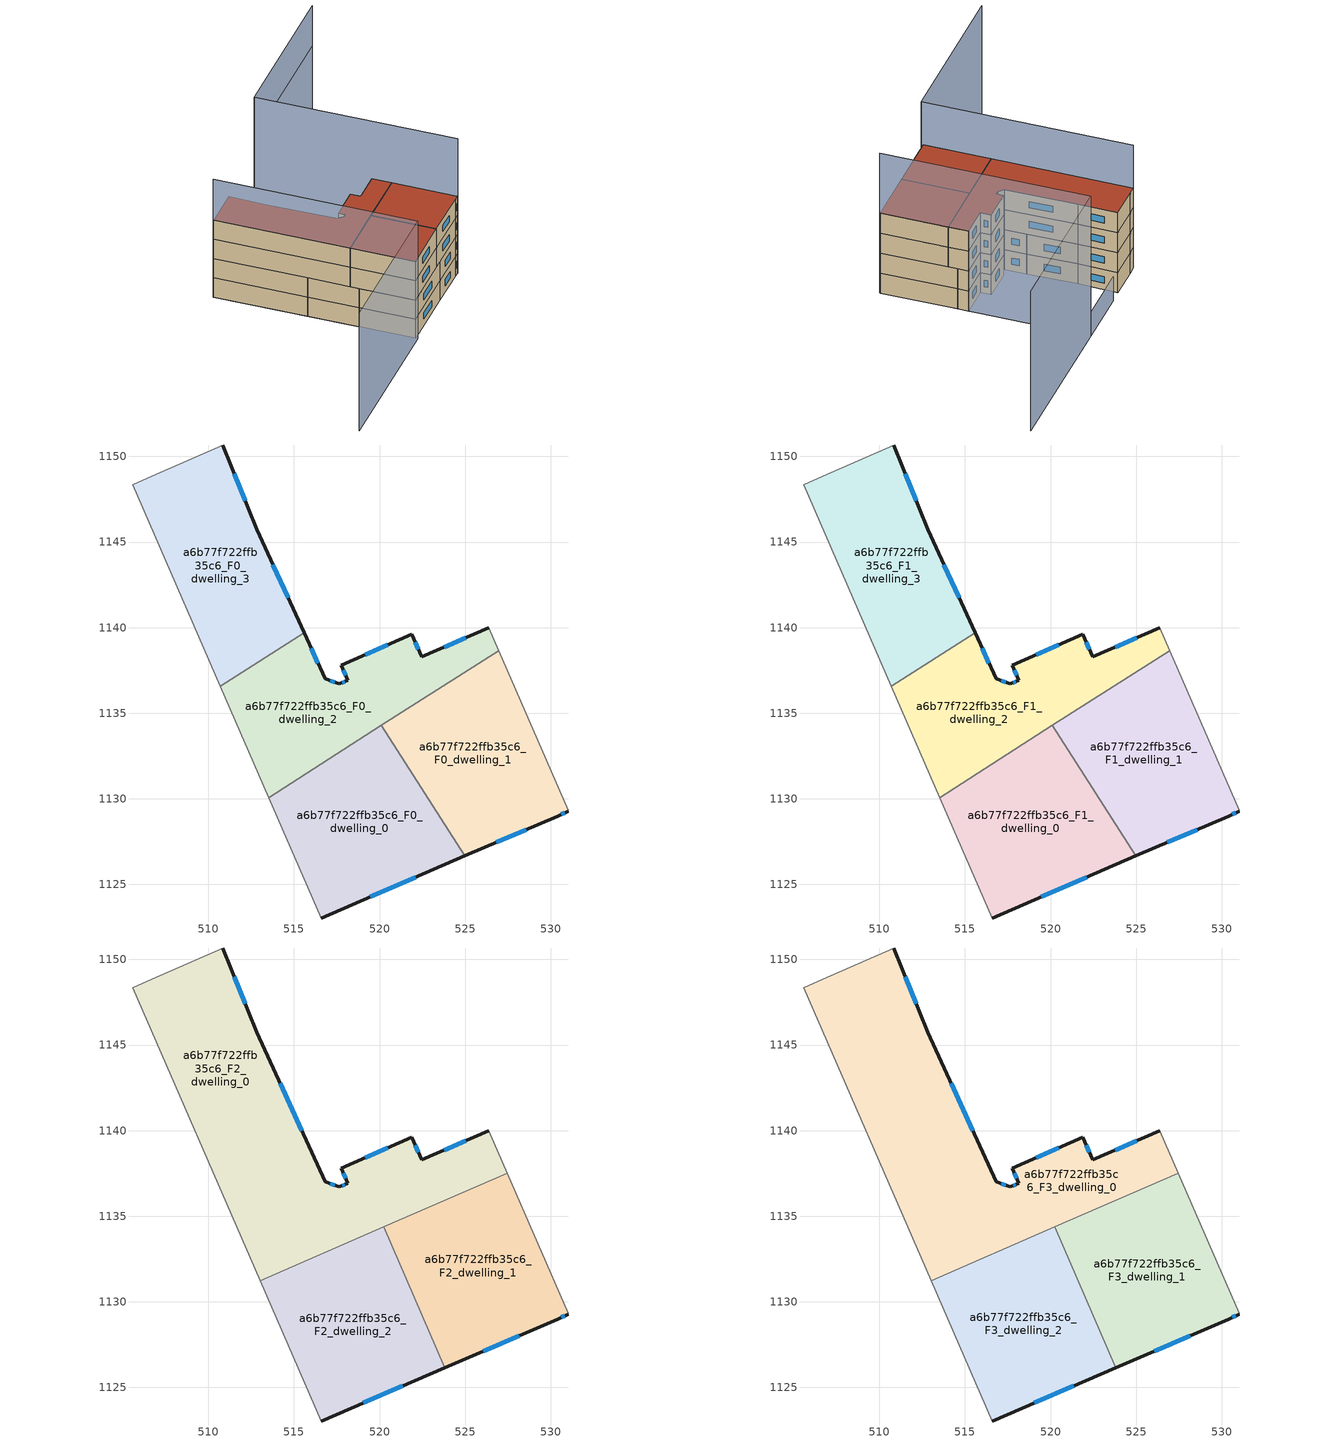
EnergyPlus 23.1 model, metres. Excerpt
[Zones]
a6b77f722ffb35c6_F0_dwelling_0
 floor ground (EU_floor_Construction): 520.11,1134.29 524.98,1126.67 516.58,1123.04 513.53,1130.08 z0
 wall outside (EU_wall_Construction): 516.58,1123.04 524.98,1126.67 z0:3
 wall adiabatic (EU_wall_Construction): 513.53,1130.08 516.58,1123.04 z0:3
 wall to a6b77f722ffb35c6_F0_dwelling_1 (EU_wall_Construction): 524.98,1126.67 520.11,1134.29 z0:3
 wall to a6b77f722ffb35c6_F0_dwelling_2 (EU_wall_Construction): 520.11,1134.29 513.53,1130.08 z0:3
 window (EU_Window_Construction): 519.44,1124.28 522.13,1125.43 z1.02:1.98
a6b77f722ffb35c6_F0_dwelling_1
 floor ground (EU_floor_Construction): 526.95,1138.66 531.01,1129.33 531.03,1129.28 530.4,1129 524.98,1126.67 520.11,1134.29 z0
 wall outside (EU_wall_Construction): 524.98,1126.67 530.4,1129 531.03,1129.28 z0:3
 wall adiabatic (EU_wall_Construction): 531.03,1129.28 531.01,1129.33 526.95,1138.66 z0:3
 wall to a6b77f722ffb35c6_F0_dwelling_2 (EU_wall_Construction): 526.95,1138.66 520.11,1134.29 z0:3
 window (EU_Window_Construction): 530.61,1129.1 530.82,1129.19 / 526.83,1127.46 528.56,1128.21 z1.02:1.98
a6b77f722ffb35c6_F0_dwelling_2
 floor ground (EU_floor_Construction): 526.37,1139.99 526.95,1138.66 513.53,1130.08 510.7,1136.57 515.59,1139.7 516.82,1137.01 517.66,1136.72 518.14,1136.92 517.76,1137.81 521.89,1139.6 522.46,1138.29 z0
 wall outside (EU_wall_Construction): 526.37,1139.99 522.46,1138.29 521.89,1139.6 517.76,1137.81 518.14,1136.92 517.66,1136.72 516.82,1137.01 515.59,1139.7 z0:3
 wall adiabatic (EU_wall_Construction): 526.95,1138.66 526.37,1139.99 / 510.7,1136.57 513.53,1130.08 z0:3
 wall to a6b77f722ffb35c6_F0_dwelling_3 (EU_wall_Construction): 515.59,1139.7 510.7,1136.57 z0:3
 window (EU_Window_Construction): 522.26,1138.74 522.08,1139.16 / 525.04,1139.41 523.79,1138.87 / 516.4,1137.93 516.01,1138.79 / 517.37,1136.82 517.11,1136.91 / 517.98,1136.85 517.82,1136.79 / 517.89,1137.51 518.01,1137.22 / 520.48,1138.99 519.16,1138.42 z1.02:1.98
a6b77f722ffb35c6_F0_dwelling_3
 floor ground (EU_floor_Construction): 510.84,1150.67 512.83,1145.74 515.59,1139.7 510.7,1136.57 505.58,1148.36 506.7,1148.86 z0
 wall outside (EU_wall_Construction): 515.59,1139.7 512.83,1145.74 510.84,1150.67 z0:3
 wall adiabatic (EU_wall_Construction): 510.84,1150.67 506.7,1148.86 505.58,1148.36 510.7,1136.57 z0:3
 window (EU_Window_Construction): 512.16,1147.42 511.52,1148.99 / 514.65,1141.76 513.77,1143.69 z1.02:1.98
a6b77f722ffb35c6_F1_dwelling_0
 floor to a6b77f722ffb35c6_F0_dwelling_0 (EU_floor_Construction): 520.11,1134.29 524.98,1126.67 516.58,1123.04 513.53,1130.08 z3
 wall outside (EU_wall_Construction): 516.58,1123.04 524.98,1126.67 z3:6
 wall adiabatic (EU_wall_Construction): 513.53,1130.08 516.58,1123.04 z3:6
 wall to a6b77f722ffb35c6_F1_dwelling_1 (EU_wall_Construction): 524.98,1126.67 520.11,1134.29 z3:6
 wall to a6b77f722ffb35c6_F1_dwelling_2 (EU_wall_Construction): 520.11,1134.29 513.53,1130.08 z3:6
 window (EU_Window_Construction): 519.44,1124.28 522.13,1125.43 z4.02:4.98
a6b77f722ffb35c6_F1_dwelling_1
 floor to a6b77f722ffb35c6_F0_dwelling_1 (EU_floor_Construction): 526.95,1138.66 531.01,1129.33 531.03,1129.28 530.4,1129 524.98,1126.67 520.11,1134.29 z3
 wall outside (EU_wall_Construction): 524.98,1126.67 530.4,1129 531.03,1129.28 z3:6
 wall adiabatic (EU_wall_Construction): 531.03,1129.28 531.01,1129.33 526.95,1138.66 z3:6
 wall to a6b77f722ffb35c6_F1_dwelling_2 (EU_wall_Construction): 526.95,1138.66 520.11,1134.29 z3:6
 window (EU_Window_Construction): 530.61,1129.1 530.82,1129.19 / 526.83,1127.46 528.56,1128.21 z4.02:4.98
a6b77f722ffb35c6_F1_dwelling_2
 floor to a6b77f722ffb35c6_F0_dwelling_2 (EU_floor_Construction): 526.37,1139.99 526.95,1138.66 513.53,1130.08 510.7,1136.57 515.59,1139.7 516.82,1137.01 517.66,1136.72 518.14,1136.92 517.76,1137.81 521.89,1139.6 522.46,1138.29 z3
 wall outside (EU_wall_Construction): 526.37,1139.99 522.46,1138.29 521.89,1139.6 517.76,1137.81 518.14,1136.92 517.66,1136.72 516.82,1137.01 515.59,1139.7 z3:6
 wall adiabatic (EU_wall_Construction): 526.95,1138.66 526.37,1139.99 / 510.7,1136.57 513.53,1130.08 z3:6
 wall to a6b77f722ffb35c6_F1_dwelling_3 (EU_wall_Construction): 515.59,1139.7 510.7,1136.57 z3:6
 window (EU_Window_Construction): 522.26,1138.74 522.08,1139.16 / 525.04,1139.41 523.79,1138.87 / 516.4,1137.93 516.01,1138.79 / 517.37,1136.82 517.11,1136.91 / 517.98,1136.85 517.82,1136.79 / 517.89,1137.51 518.01,1137.22 / 520.48,1138.99 519.16,1138.42 z4.02:4.98
a6b77f722ffb35c6_F1_dwelling_3
 floor to a6b77f722ffb35c6_F0_dwelling_3 (EU_floor_Construction): 510.84,1150.67 512.83,1145.74 515.59,1139.7 510.7,1136.57 505.58,1148.36 506.7,1148.86 z3
 wall outside (EU_wall_Construction): 515.59,1139.7 512.83,1145.74 510.84,1150.67 z3:6
 wall adiabatic (EU_wall_Construction): 510.84,1150.67 506.7,1148.86 505.58,1148.36 510.7,1136.57 z3:6
 window (EU_Window_Construction): 512.16,1147.42 511.52,1148.99 / 514.65,1141.76 513.77,1143.69 z4.02:4.98
a6b77f722ffb35c6_F2_dwelling_0
 floor to a6b77f722ffb35c6_F1_dwelling_3 (EU_floor_Construction): 510.84,1150.67 512.83,1145.74 515.59,1139.7 510.7,1136.57 505.58,1148.36 506.7,1148.86 z6
 floor to a6b77f722ffb35c6_F1_dwelling_2 (EU_floor_Construction): 526.37,1139.99 526.95,1138.66 520.24,1134.37 513.02,1131.23 510.7,1136.57 515.59,1139.7 516.82,1137.01 517.66,1136.72 518.14,1136.92 517.76,1137.81 521.89,1139.6 522.46,1138.29 z6
 floor to a6b77f722ffb35c6_F1_dwelling_1 (EU_floor_Construction): 526.95,1138.66 527.45,1137.51 520.24,1134.37 z6
 wall outside (EU_wall_Construction): 526.37,1139.99 522.46,1138.29 521.89,1139.6 517.76,1137.81 518.14,1136.92 517.66,1136.72 516.82,1137.01 512.83,1145.74 510.84,1150.67 z6:9
 wall adiabatic (EU_wall_Construction): 527.45,1137.51 526.37,1139.99 / 510.84,1150.67 506.7,1148.86 505.58,1148.36 513.02,1131.23 z6:9
 wall to a6b77f722ffb35c6_F2_dwelling_2 (EU_wall_Construction): 513.02,1131.23 520.25,1134.38 z6:9
 wall to a6b77f722ffb35c6_F2_dwelling_1 (EU_wall_Construction): 520.25,1134.38 527.45,1137.51 z6:9
 window (EU_Window_Construction): 525.04,1139.41 523.79,1138.87 / 512.16,1147.42 511.52,1148.99 / 515.46,1139.98 514.19,1142.77 / 517.37,1136.82 517.11,1136.91 / 517.98,1136.85 517.82,1136.79 / 517.89,1137.51 518.01,1137.22 / 520.48,1138.99 519.16,1138.42 / 522.26,1138.74 522.08,1139.16 z7.02:7.98
a6b77f722ffb35c6_F2_dwelling_1
 floor to a6b77f722ffb35c6_F1_dwelling_1 (EU_floor_Construction): 527.45,1137.51 531.01,1129.33 531.03,1129.28 530.4,1129 524.98,1126.67 520.66,1133.43 520.25,1134.38 z6
 floor to a6b77f722ffb35c6_F1_dwelling_0 (EU_floor_Construction): 520.66,1133.43 524.98,1126.67 523.82,1126.16 z6
 wall outside (EU_wall_Construction): 523.82,1126.16 530.4,1129 531.03,1129.28 z6:9
 wall to a6b77f722ffb35c6_F2_dwelling_2 (EU_wall_Construction): 520.25,1134.38 523.82,1126.16 z6:9
 wall adiabatic (EU_wall_Construction): 531.03,1129.28 531.01,1129.33 527.45,1137.51 z6:9
 window (EU_Window_Construction): 530.61,1129.1 530.82,1129.19 / 526.06,1127.13 528.16,1128.03 z7.02:7.98
a6b77f722ffb35c6_F2_dwelling_2
 floor to a6b77f722ffb35c6_F1_dwelling_0 (EU_floor_Construction): 520.66,1133.43 523.82,1126.16 516.58,1123.04 513.53,1130.08 520.11,1134.29 z6
 floor to a6b77f722ffb35c6_F1_dwelling_1 (EU_floor_Construction): 520.24,1134.37 520.66,1133.43 520.11,1134.29 z6
 floor to a6b77f722ffb35c6_F1_dwelling_2 (EU_floor_Construction): 520.24,1134.37 513.53,1130.08 513.02,1131.23 z6
 wall outside (EU_wall_Construction): 516.58,1123.04 523.82,1126.16 z6:9
 wall adiabatic (EU_wall_Construction): 513.02,1131.23 516.58,1123.04 z6:9
 window (EU_Window_Construction): 519.05,1124.1 521.36,1125.1 z7.02:7.98
a6b77f722ffb35c6_F3_dwelling_0
 floor to a6b77f722ffb35c6_F2_dwelling_0 (EU_floor_Construction): 526.37,1139.99 527.45,1137.51 513.02,1131.23 505.58,1148.36 506.7,1148.86 510.84,1150.67 512.83,1145.74 516.82,1137.01 517.66,1136.72 518.14,1136.92 517.76,1137.81 521.89,1139.6 522.46,1138.29 z9
 wall outside (EU_wall_Construction): 526.37,1139.99 522.46,1138.29 521.89,1139.6 517.76,1137.81 518.14,1136.92 517.66,1136.72 516.82,1137.01 512.83,1145.74 510.84,1150.67 z9:12
 wall adiabatic (EU_wall_Construction): 527.45,1137.51 526.37,1139.99 / 510.84,1150.67 506.7,1148.86 505.58,1148.36 513.02,1131.23 z9:12
 wall to a6b77f722ffb35c6_F3_dwelling_2 (EU_wall_Construction): 513.02,1131.23 520.25,1134.38 z9:12
 wall to a6b77f722ffb35c6_F3_dwelling_1 (EU_wall_Construction): 520.25,1134.38 527.45,1137.51 z9:12
 window (EU_Window_Construction): 525.04,1139.41 523.79,1138.87 / 512.16,1147.42 511.52,1148.99 / 515.46,1139.98 514.19,1142.77 / 517.37,1136.82 517.11,1136.91 / 517.98,1136.85 517.82,1136.79 / 517.89,1137.51 518.01,1137.22 / 520.48,1138.99 519.16,1138.42 / 522.26,1138.74 522.08,1139.16 z10.02:10.98
 roof outside (EU_roof_Construction): 527.45,1137.51 526.37,1139.99 522.46,1138.29 521.89,1139.6 517.76,1137.81 518.14,1136.92 517.66,1136.72 516.82,1137.01 512.83,1145.74 510.84,1150.67 506.7,1148.86 505.58,1148.36 513.02,1131.23 z12
a6b77f722ffb35c6_F3_dwelling_1
 floor to a6b77f722ffb35c6_F2_dwelling_1 (EU_floor_Construction): 527.45,1137.51 531.01,1129.33 531.03,1129.28 530.4,1129 523.82,1126.16 520.25,1134.38 z9
 wall outside (EU_wall_Construction): 523.82,1126.16 530.4,1129 531.03,1129.28 z9:12
 wall to a6b77f722ffb35c6_F3_dwelling_2 (EU_wall_Construction): 520.25,1134.38 523.82,1126.16 z9:12
 wall adiabatic (EU_wall_Construction): 531.03,1129.28 531.01,1129.33 527.45,1137.51 z9:12
 window (EU_Window_Construction): 530.61,1129.1 530.82,1129.19 / 526.06,1127.13 528.16,1128.03 z10.02:10.98
 roof outside (EU_roof_Construction): 530.4,1129 531.03,1129.28 531.01,1129.33 527.45,1137.51 520.25,1134.38 523.82,1126.16 z12
a6b77f722ffb35c6_F3_dwelling_2
 floor to a6b77f722ffb35c6_F2_dwelling_2 (EU_floor_Construction): 520.25,1134.38 523.82,1126.16 516.58,1123.04 513.02,1131.23 z9
 wall outside (EU_wall_Construction): 516.58,1123.04 523.82,1126.16 z9:12
 wall adiabatic (EU_wall_Construction): 513.02,1131.23 516.58,1123.04 z9:12
 window (EU_Window_Construction): 519.05,1124.1 521.36,1125.1 z10.02:10.98
 roof outside (EU_roof_Construction): 523.82,1126.16 520.25,1134.38 513.02,1131.23 516.58,1123.04 z12
shading: 505.58,1148.37 516.7,1122.78 / 516.7,1122.78 496.39,1113.96 z0:18.4; 531.04,1129.25 519.98,1154.69 / 519.98,1154.69 540.06,1163.42 z0:21; 525.24,1156.97 512.47,1151.38 z0:3.6; 539.93,1163.31 526.39,1157.41 z0:14.8
[Building]
EU S2 Campaign: North Axis=0; Terrain=City; Solar Distribution=FullExterior
[Site:Location]
Vienna: Latitude=48; Longitude=16.5; Time Zone=1; Elevation=183
[SizingPeriod:WeatherFileDays]
AnnualSizingPeriod: Begin Month=1; Begin Day of Month=1; End Month=12; End Day of Month=31; Day of Week for Start Day=Monday; Use Weather File Daylight Saving Period=No; Use Weather File Rain and Snow Indicators=No
[MATERIAL]
EU_InternalMass_Material: Roughness=MediumRough; Thickness=0.1; Conductivity=1; Density=1800; Specific Heat=900; Thermal Absorptance=0.9; Solar Absorptance=0.7; Visible Absorptance=0.7
[MATERIAL:NOMASS] Roughness=MediumRough; Thermal Absorptance=0.9; Solar Absorptance=0.7; Visible Absorptance=0.7
Name | Thermal Resistance
EU_wall_NoMass | 0.942466
EU_roof_NoMass | 0.551687
EU_floor_NoMass | 0.66527
[WINDOWMATERIAL:SIMPLEGLAZINGSYSTEM]
EU_Window_SimpleGlazing: UFactor=2.03367; Solar Heat Gain Coefficient=0.65; Visible Transmittance=0.65
[CONSTRUCTION]
EU_wall_Construction: EU_wall_NoMass
EU_roof_Construction: EU_roof_NoMass
EU_floor_Construction: EU_floor_NoMass
EU_Window_Construction: EU_Window_SimpleGlazing
EU_InternalMass_Construction: EU_InternalMass_Material
[ZONE] Type=1; Multiplier=1; Ceiling Height=autocalculate; Floor Area=autocalculate; Part of Total Floor Area=Yes
Name | Volume
a6b77f722ffb35c6_F0_dwelling_0; a6b77f722ffb35c6_F1_dwelling_0 | 211.326
a6b77f722ffb35c6_F2_dwelling_0; a6b77f722ffb35c6_F3_dwelling_0 | 422.654
a6b77f722ffb35c6_F0_dwelling_1; a6b77f722ffb35c6_F1_dwelling_1 | 211.331
a6b77f722ffb35c6_F2_dwelling_1; a6b77f722ffb35c6_F3_dwelling_1 | 211.329
a6b77f722ffb35c6_F0_dwelling_2; a6b77f722ffb35c6_F1_dwelling_2 | 211.346
a6b77f722ffb35c6_F2_dwelling_2; a6b77f722ffb35c6_F3_dwelling_2 | 211.355
a6b77f722ffb35c6_F0_dwelling_3; a6b77f722ffb35c6_F1_dwelling_3 | 211.36
[INTERNALMASS] Construction=EU_InternalMass_Construction
Name | Zone or ZoneList | Surface Area
a6b77f722ffb35c6_F0_dwelling_0_EU_InternalMass | a6b77f722ffb35c6_F0_dwelling_0 | 70.4433
a6b77f722ffb35c6_F0_dwelling_1_EU_InternalMass | a6b77f722ffb35c6_F0_dwelling_1 | 70.4421
a6b77f722ffb35c6_F0_dwelling_2_EU_InternalMass | a6b77f722ffb35c6_F0_dwelling_2 | 70.4491
a6b77f722ffb35c6_F0_dwelling_3_EU_InternalMass | a6b77f722ffb35c6_F0_dwelling_3 | 70.4533
a6b77f722ffb35c6_F1_dwelling_0_EU_InternalMass | a6b77f722ffb35c6_F1_dwelling_0 | 70.4433
a6b77f722ffb35c6_F1_dwelling_1_EU_InternalMass | a6b77f722ffb35c6_F1_dwelling_1 | 70.4421
a6b77f722ffb35c6_F1_dwelling_2_EU_InternalMass | a6b77f722ffb35c6_F1_dwelling_2 | 70.4491
a6b77f722ffb35c6_F1_dwelling_3_EU_InternalMass | a6b77f722ffb35c6_F1_dwelling_3 | 70.4533
a6b77f722ffb35c6_F2_dwelling_0_EU_InternalMass | a6b77f722ffb35c6_F2_dwelling_0 | 140.884
a6b77f722ffb35c6_F2_dwelling_1_EU_InternalMass | a6b77f722ffb35c6_F2_dwelling_1 | 70.443
a6b77f722ffb35c6_F2_dwelling_2_EU_InternalMass | a6b77f722ffb35c6_F2_dwelling_2 | 70.4513
a6b77f722ffb35c6_F3_dwelling_0_EU_InternalMass | a6b77f722ffb35c6_F3_dwelling_0 | 140.884
a6b77f722ffb35c6_F3_dwelling_1_EU_InternalMass | a6b77f722ffb35c6_F3_dwelling_1 | 70.443
a6b77f722ffb35c6_F3_dwelling_2_EU_InternalMass | a6b77f722ffb35c6_F3_dwelling_2 | 70.4513
[OTHEREQUIPMENT] Fuel Type=Electricity; Design Level Calculation Method=Watts/Area; Power per Zone Floor Area=1; Fraction Latent=0; Fraction Radiant=0; Fraction Lost=0; Carbon Dioxide Generation Rate=0; EndUse Subcategory=EU_Step8_InternalGains
Name | Zone or ZoneList or Space or SpaceList | Schedule
EU_Step8_InternalGain_a6b77f722ffb35c6_F0_dwelling_0_f000 | a6b77f722ffb35c6_F0_dwelling_0 | EU_Step8_GainSchedule_a6b77f722ffb35c6_F0_dwelling_0_f000
EU_Step8_InternalGain_a6b77f722ffb35c6_F0_dwelling_1_f000 | a6b77f722ffb35c6_F0_dwelling_1 | EU_Step8_GainSchedule_a6b77f722ffb35c6_F0_dwelling_1_f000
EU_Step8_InternalGain_a6b77f722ffb35c6_F0_dwelling_2_f000 | a6b77f722ffb35c6_F0_dwelling_2 | EU_Step8_GainSchedule_a6b77f722ffb35c6_F0_dwelling_2_f000
EU_Step8_InternalGain_a6b77f722ffb35c6_F0_dwelling_3_f000 | a6b77f722ffb35c6_F0_dwelling_3 | EU_Step8_GainSchedule_a6b77f722ffb35c6_F0_dwelling_3_f000
EU_Step8_InternalGain_a6b77f722ffb35c6_F1_dwelling_0_f000 | a6b77f722ffb35c6_F1_dwelling_0 | EU_Step8_GainSchedule_a6b77f722ffb35c6_F1_dwelling_0_f000
EU_Step8_InternalGain_a6b77f722ffb35c6_F1_dwelling_1_f000 | a6b77f722ffb35c6_F1_dwelling_1 | EU_Step8_GainSchedule_a6b77f722ffb35c6_F1_dwelling_1_f000
EU_Step8_InternalGain_a6b77f722ffb35c6_F1_dwelling_2_f000 | a6b77f722ffb35c6_F1_dwelling_2 | EU_Step8_GainSchedule_a6b77f722ffb35c6_F1_dwelling_2_f000
EU_Step8_InternalGain_a6b77f722ffb35c6_F1_dwelling_3_f000 | a6b77f722ffb35c6_F1_dwelling_3 | EU_Step8_GainSchedule_a6b77f722ffb35c6_F1_dwelling_3_f000
EU_Step8_InternalGain_a6b77f722ffb35c6_F2_dwelling_0_f000 | a6b77f722ffb35c6_F2_dwelling_0 | EU_Step8_GainSchedule_a6b77f722ffb35c6_F2_dwelling_0_f000
EU_Step8_InternalGain_a6b77f722ffb35c6_F2_dwelling_1_f000 | a6b77f722ffb35c6_F2_dwelling_1 | EU_Step8_GainSchedule_a6b77f722ffb35c6_F2_dwelling_1_f000
EU_Step8_InternalGain_a6b77f722ffb35c6_F2_dwelling_2_f000 | a6b77f722ffb35c6_F2_dwelling_2 | EU_Step8_GainSchedule_a6b77f722ffb35c6_F2_dwelling_2_f000
EU_Step8_InternalGain_a6b77f722ffb35c6_F3_dwelling_0_f000 | a6b77f722ffb35c6_F3_dwelling_0 | EU_Step8_GainSchedule_a6b77f722ffb35c6_F3_dwelling_0_f000
EU_Step8_InternalGain_a6b77f722ffb35c6_F3_dwelling_1_f000 | a6b77f722ffb35c6_F3_dwelling_1 | EU_Step8_GainSchedule_a6b77f722ffb35c6_F3_dwelling_1_f000
EU_Step8_InternalGain_a6b77f722ffb35c6_F3_dwelling_2_f000 | a6b77f722ffb35c6_F3_dwelling_2 | EU_Step8_GainSchedule_a6b77f722ffb35c6_F3_dwelling_2_f000
[ZONEVENTILATION:DESIGNFLOWRATE] Schedule=EU_AlwaysOn; Design Flow Rate Calculation Method=AirChanges/Hour; Air Changes per Hour=0.530523; Ventilation Type=Natural; Fan Pressure Rise=0; Fan Total Efficiency=1; Constant Term Coefficient=1; Temperature Term Coefficient=0; Velocity Term Coefficient=0; Velocity Squared Term Coefficient=0; Minimum Indoor Temperature=-100; Maximum Indoor Temperature=100; Delta Temperature=-100; Minimum Outdoor Temperature=-100; Maximum Outdoor Temperature=100; Maximum Wind Speed=40
Name | Zone or ZoneList or Space or SpaceList
EU_ConstantAir_a6b77f722ffb35c6_F0_dwelling_0 | a6b77f722ffb35c6_F0_dwelling_0
EU_ConstantAir_a6b77f722ffb35c6_F0_dwelling_1 | a6b77f722ffb35c6_F0_dwelling_1
EU_ConstantAir_a6b77f722ffb35c6_F0_dwelling_2 | a6b77f722ffb35c6_F0_dwelling_2
EU_ConstantAir_a6b77f722ffb35c6_F0_dwelling_3 | a6b77f722ffb35c6_F0_dwelling_3
EU_ConstantAir_a6b77f722ffb35c6_F1_dwelling_0 | a6b77f722ffb35c6_F1_dwelling_0
EU_ConstantAir_a6b77f722ffb35c6_F1_dwelling_1 | a6b77f722ffb35c6_F1_dwelling_1
EU_ConstantAir_a6b77f722ffb35c6_F1_dwelling_2 | a6b77f722ffb35c6_F1_dwelling_2
EU_ConstantAir_a6b77f722ffb35c6_F1_dwelling_3 | a6b77f722ffb35c6_F1_dwelling_3
EU_ConstantAir_a6b77f722ffb35c6_F2_dwelling_0 | a6b77f722ffb35c6_F2_dwelling_0
EU_ConstantAir_a6b77f722ffb35c6_F2_dwelling_1 | a6b77f722ffb35c6_F2_dwelling_1
EU_ConstantAir_a6b77f722ffb35c6_F2_dwelling_2 | a6b77f722ffb35c6_F2_dwelling_2
EU_ConstantAir_a6b77f722ffb35c6_F3_dwelling_0 | a6b77f722ffb35c6_F3_dwelling_0
EU_ConstantAir_a6b77f722ffb35c6_F3_dwelling_1 | a6b77f722ffb35c6_F3_dwelling_1
EU_ConstantAir_a6b77f722ffb35c6_F3_dwelling_2 | a6b77f722ffb35c6_F3_dwelling_2
[HVACTEMPLATE:THERMOSTAT] Constant Heating Setpoint=20; Constant Cooling Setpoint=50
EU_HeatOnly_a6b77f722ffb35c6_F0_dwelling_0; EU_HeatOnly_a6b77f722ffb35c6_F0_dwelling_1; EU_HeatOnly_a6b77f722ffb35c6_F0_dwelling_2; EU_HeatOnly_a6b77f722ffb35c6_F0_dwelling_3; EU_HeatOnly_a6b77f722ffb35c6_F1_dwelling_0; EU_HeatOnly_a6b77f722ffb35c6_F1_dwelling_1; EU_HeatOnly_a6b77f722ffb35c6_F1_dwelling_2; EU_HeatOnly_a6b77f722ffb35c6_F1_dwelling_3; EU_HeatOnly_a6b77f722ffb35c6_F2_dwelling_0; EU_HeatOnly_a6b77f722ffb35c6_F2_dwelling_1; EU_HeatOnly_a6b77f722ffb35c6_F2_dwelling_2; EU_HeatOnly_a6b77f722ffb35c6_F3_dwelling_0; EU_HeatOnly_a6b77f722ffb35c6_F3_dwelling_1; EU_HeatOnly_a6b77f722ffb35c6_F3_dwelling_2
[HVACTEMPLATE:ZONE:IDEALLOADSAIRSYSTEM] System Availability Schedule=EU_AlwaysOn; Maximum Heating Supply Air Temperature=50; Minimum Cooling Supply Air Temperature=13; Maximum Heating Supply Air Humidity Ratio=0.0156; Minimum Cooling Supply Air Humidity Ratio=0.0077; Heating Limit=NoLimit; Cooling Limit=NoLimit; Heating Availability Schedule=EU_AlwaysOn; Cooling Availability Schedule=EU_CoolingOff; Dehumidification Control Type=ConstantSensibleHeatRatio; Cooling Sensible Heat Ratio=0.7; Dehumidification Setpoint=60; Humidification Control Type=None; Humidification Setpoint=30; Outdoor Air Method=None; Outdoor Air Flow Rate per Person=0.00944; Outdoor Air Flow Rate per Zone Floor Area=0; Outdoor Air Flow Rate per Zone=0; Demand Controlled Ventilation Type=None; Outdoor Air Economizer Type=NoEconomizer; Heat Recovery Type=None; Sensible Heat Recovery Effectiveness=0.7; Latent Heat Recovery Effectiveness=0.65
Name | Template Thermostat
a6b77f722ffb35c6_F0_dwelling_0 | EU_HeatOnly_a6b77f722ffb35c6_F0_dwelling_0
a6b77f722ffb35c6_F0_dwelling_1 | EU_HeatOnly_a6b77f722ffb35c6_F0_dwelling_1
a6b77f722ffb35c6_F0_dwelling_2 | EU_HeatOnly_a6b77f722ffb35c6_F0_dwelling_2
a6b77f722ffb35c6_F0_dwelling_3 | EU_HeatOnly_a6b77f722ffb35c6_F0_dwelling_3
a6b77f722ffb35c6_F1_dwelling_0 | EU_HeatOnly_a6b77f722ffb35c6_F1_dwelling_0
a6b77f722ffb35c6_F1_dwelling_1 | EU_HeatOnly_a6b77f722ffb35c6_F1_dwelling_1
a6b77f722ffb35c6_F1_dwelling_2 | EU_HeatOnly_a6b77f722ffb35c6_F1_dwelling_2
a6b77f722ffb35c6_F1_dwelling_3 | EU_HeatOnly_a6b77f722ffb35c6_F1_dwelling_3
a6b77f722ffb35c6_F2_dwelling_0 | EU_HeatOnly_a6b77f722ffb35c6_F2_dwelling_0
a6b77f722ffb35c6_F2_dwelling_1 | EU_HeatOnly_a6b77f722ffb35c6_F2_dwelling_1
a6b77f722ffb35c6_F2_dwelling_2 | EU_HeatOnly_a6b77f722ffb35c6_F2_dwelling_2
a6b77f722ffb35c6_F3_dwelling_0 | EU_HeatOnly_a6b77f722ffb35c6_F3_dwelling_0
a6b77f722ffb35c6_F3_dwelling_1 | EU_HeatOnly_a6b77f722ffb35c6_F3_dwelling_1
a6b77f722ffb35c6_F3_dwelling_2 | EU_HeatOnly_a6b77f722ffb35c6_F3_dwelling_2
[SIZING:ZONE] Zone Cooling Design Supply Air Temperature Input Method=SupplyAirTemperature; Zone Cooling Design Supply Air Temperature=13; Zone Heating Design Supply Air Temperature Input Method=SupplyAirTemperature; Zone Heating Design Supply Air Temperature=50; Zone Cooling Design Supply Air Humidity Ratio=0.008; Zone Heating Design Supply Air Humidity Ratio=0.008; Cooling Design Air Flow Method=DesignDay; Cooling Design Air Flow Rate=0; Cooling Minimum Air Flow per Zone Floor Area=0.000762; Cooling Minimum Air Flow=0; Cooling Minimum Air Flow Fraction=0.2; Heating Design Air Flow Method=DesignDay; Heating Design Air Flow Rate=0; Heating Maximum Air Flow per Zone Floor Area=0.002032; Heating Maximum Air Flow=0.141576; Heating Maximum Air Flow Fraction=0.3; Account for Dedicated Outdoor Air System=No; Dedicated Outdoor Air System Control Strategy=NeutralSupplyAir; Dedicated Outdoor Air Low Setpoint Temperature for Design=autosize; Dedicated Outdoor Air High Setpoint Temperature for Design=autosize; Zone Load Sizing Method=Sensible Load Only No Latent Load; Zone Latent Cooling Design Supply Air Humidity Ratio Input Method=HumidityRatioDifference; Zone Cooling Design Supply Air Humidity Ratio Difference=0.005; Zone Latent Heating Design Supply Air Humidity Ratio Input Method=HumidityRatioDifference; Zone Humidification Design Supply Air Humidity Ratio Difference=0.005
a6b77f722ffb35c6_F0_dwelling_0; a6b77f722ffb35c6_F0_dwelling_1; a6b77f722ffb35c6_F0_dwelling_2; a6b77f722ffb35c6_F0_dwelling_3; a6b77f722ffb35c6_F1_dwelling_0; a6b77f722ffb35c6_F1_dwelling_1; a6b77f722ffb35c6_F1_dwelling_2; a6b77f722ffb35c6_F1_dwelling_3; a6b77f722ffb35c6_F2_dwelling_0; a6b77f722ffb35c6_F2_dwelling_1; a6b77f722ffb35c6_F2_dwelling_2; a6b77f722ffb35c6_F3_dwelling_0; a6b77f722ffb35c6_F3_dwelling_1; a6b77f722ffb35c6_F3_dwelling_2
[SCHEDULE:CONSTANT]
Name | Hourly Value
EU_AlwaysOn | 1
EU_CoolingOff | 0
[SCHEDULE:FILE] Column Number=1; Rows to Skip at Top=0; Number of Hours of Data=8760; Column Separator=Comma; Interpolate to Timestep=No; Minutes per Item=60; Adjust Schedule for Daylight Savings=Yes
Name | File
EU_Step8_GainSchedule_a6b77f722ffb35c6_F0_dwelling_0_f000 | ../../schedules/a6b77f722ffb35c6/a6b77f722ffb35c6_F0_dwelling_0_f000_gain.csv
EU_Step8_GainSchedule_a6b77f722ffb35c6_F0_dwelling_1_f000 | ../../schedules/a6b77f722ffb35c6/a6b77f722ffb35c6_F0_dwelling_1_f000_gain.csv
EU_Step8_GainSchedule_a6b77f722ffb35c6_F0_dwelling_2_f000 | ../../schedules/a6b77f722ffb35c6/a6b77f722ffb35c6_F0_dwelling_2_f000_gain.csv
EU_Step8_GainSchedule_a6b77f722ffb35c6_F0_dwelling_3_f000 | ../../schedules/a6b77f722ffb35c6/a6b77f722ffb35c6_F0_dwelling_3_f000_gain.csv
EU_Step8_GainSchedule_a6b77f722ffb35c6_F1_dwelling_0_f000 | ../../schedules/a6b77f722ffb35c6/a6b77f722ffb35c6_F1_dwelling_0_f000_gain.csv
EU_Step8_GainSchedule_a6b77f722ffb35c6_F1_dwelling_1_f000 | ../../schedules/a6b77f722ffb35c6/a6b77f722ffb35c6_F1_dwelling_1_f000_gain.csv
EU_Step8_GainSchedule_a6b77f722ffb35c6_F1_dwelling_2_f000 | ../../schedules/a6b77f722ffb35c6/a6b77f722ffb35c6_F1_dwelling_2_f000_gain.csv
EU_Step8_GainSchedule_a6b77f722ffb35c6_F1_dwelling_3_f000 | ../../schedules/a6b77f722ffb35c6/a6b77f722ffb35c6_F1_dwelling_3_f000_gain.csv
EU_Step8_GainSchedule_a6b77f722ffb35c6_F2_dwelling_0_f000 | ../../schedules/a6b77f722ffb35c6/a6b77f722ffb35c6_F2_dwelling_0_f000_gain.csv
EU_Step8_GainSchedule_a6b77f722ffb35c6_F2_dwelling_1_f000 | ../../schedules/a6b77f722ffb35c6/a6b77f722ffb35c6_F2_dwelling_1_f000_gain.csv
EU_Step8_GainSchedule_a6b77f722ffb35c6_F2_dwelling_2_f000 | ../../schedules/a6b77f722ffb35c6/a6b77f722ffb35c6_F2_dwelling_2_f000_gain.csv
EU_Step8_GainSchedule_a6b77f722ffb35c6_F3_dwelling_0_f000 | ../../schedules/a6b77f722ffb35c6/a6b77f722ffb35c6_F3_dwelling_0_f000_gain.csv
EU_Step8_GainSchedule_a6b77f722ffb35c6_F3_dwelling_1_f000 | ../../schedules/a6b77f722ffb35c6/a6b77f722ffb35c6_F3_dwelling_1_f000_gain.csv
EU_Step8_GainSchedule_a6b77f722ffb35c6_F3_dwelling_2_f000 | ../../schedules/a6b77f722ffb35c6/a6b77f722ffb35c6_F3_dwelling_2_f000_gain.csv
